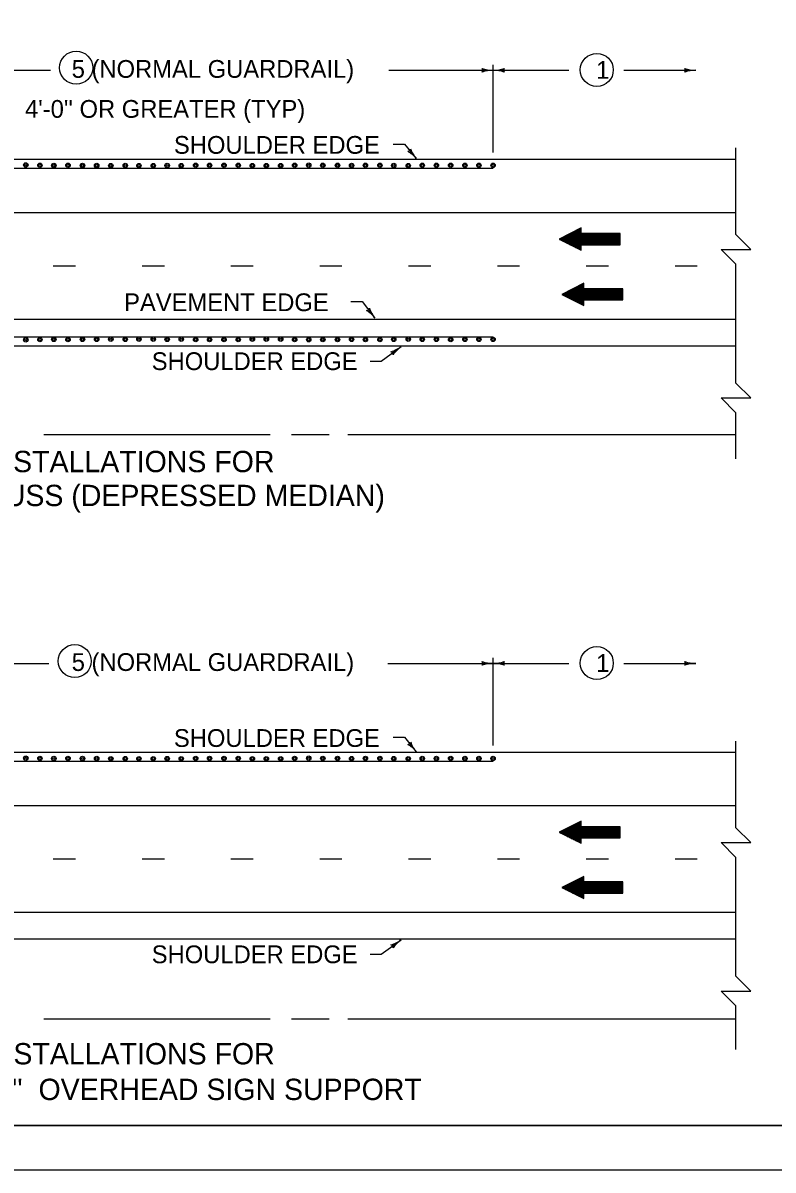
# Model space of a CAD drawing. Extents: x 1000 to 1036.3, y 1000 to 1022.
# Drawn here: x 1015.59 to 1024.04, y 1000 to 1012.91 of the extents above; entities that cross this region are included whole.
import ezdxf

# ---------------------------------------------------------------- set-up
doc = ezdxf.new("R2010")
doc.units = 0
for name, color, linetype in [('Level 1', 7, 'Continuous'), ('Level 10', 7, 'Continuous'), ('Level 11', 7, 'Continuous')]:
    doc.layers.add(name, color=color, linetype=linetype)

msp = doc.modelspace()

# ---------------------------------------------------------------- linework, layer by layer
at = {"layer": 'Level 1'}
for p, q in [((1014.639, 1012.377), (1015.904, 1012.377)), ((1019.716, 1012.377), (1020.889, 1012.377)), ((1020.889, 1011.453), (1020.889, 1012.438)), ((1020.889, 1012.377), (1021.742, 1012.377)), ((1022.361, 1012.377), (1023.171, 1012.377)), ((1019.764, 1011.545), (1019.889, 1011.545)), ((1019.889, 1011.545), (1020.024, 1011.383)), ((1007.516, 1011.377), (1023.622, 1011.377)), ((1013.025, 1011.277), (1020.889, 1011.277)), ((1007.516, 1010.777), (1023.622, 1010.777)), ((1015.937, 1010.177), (1016.187, 1010.177)), ((1016.937, 1010.177), (1017.187, 1010.177)), ((1017.937, 1010.177), (1018.187, 1010.177)), ((1018.937, 1010.177), (1019.187, 1010.177)), ((1019.937, 1010.177), (1020.187, 1010.177)), ((1020.937, 1010.177), (1021.187, 1010.177)), ((1021.937, 1010.177), (1022.187, 1010.177)), ((1022.937, 1010.177), (1023.187, 1010.177)), ((1019.288, 1009.773), (1019.413, 1009.773)), ((1019.413, 1009.773), (1019.557, 1009.588)), ((1007.516, 1009.577), (1023.622, 1009.577)), ((1007.516, 1009.277), (1023.622, 1009.277)), ((1013.025, 1009.377), (1020.889, 1009.377)), ((1019.63, 1009.102), (1019.852, 1009.267)), ((1019.505, 1009.102), (1019.63, 1009.102)), ((1015.831, 1008.277), (1018.377, 1008.277)), ((1018.62, 1008.277), (1019.042, 1008.277)), ((1019.253, 1008.277), (1023.622, 1008.277)), ((1014.639, 1005.702), (1015.886, 1005.702)), ((1019.704, 1005.702), (1020.889, 1005.702)), ((1020.889, 1004.778), (1020.889, 1005.763)), ((1020.889, 1005.702), (1021.742, 1005.702)), ((1022.361, 1005.702), (1023.171, 1005.702)), ((1019.764, 1004.87), (1019.889, 1004.87)), ((1019.889, 1004.87), (1020.024, 1004.708)), ((1007.516, 1004.702), (1023.622, 1004.702)), ((1013.025, 1004.602), (1020.889, 1004.602)), ((1007.516, 1004.102), (1023.622, 1004.102)), ((1015.937, 1003.502), (1016.187, 1003.502)), ((1016.937, 1003.502), (1017.187, 1003.502)), ((1017.937, 1003.502), (1018.187, 1003.502)), ((1018.937, 1003.502), (1019.187, 1003.502)), ((1019.937, 1003.502), (1020.187, 1003.502)), ((1020.937, 1003.502), (1021.187, 1003.502)), ((1021.937, 1003.502), (1022.187, 1003.502)), ((1022.937, 1003.502), (1023.187, 1003.502)), ((1007.516, 1002.902), (1023.622, 1002.902)), ((1007.516, 1002.602), (1023.622, 1002.602)), ((1019.63, 1002.428), (1019.852, 1002.592)), ((1019.505, 1002.428), (1019.63, 1002.428)), ((1015.831, 1001.702), (1018.377, 1001.702)), ((1018.62, 1001.702), (1019.042, 1001.702)), ((1019.253, 1001.702), (1023.622, 1001.702))]:
    msp.add_line(p, q, dxfattribs=at)
for points in [[(1023.622, 1009.277), (1023.622, 1010.194), (1023.455, 1010.36), (1023.789, 1010.36), (1023.622, 1010.527), (1023.622, 1011.503)], [(1021.813, 1010.567), (1021.881, 1010.567)], [(1021.825, 1010.574), (1021.881, 1010.574)], [(1021.838, 1010.58), (1021.881, 1010.58)], [(1021.85, 1010.586), (1021.881, 1010.586)], [(1021.863, 1010.592), (1021.881, 1010.592)], [(1021.875, 1010.599), (1021.881, 1010.599)], [(1021.636, 1010.474), (1022.319, 1010.474)], [(1021.639, 1010.48), (1022.319, 1010.48)], [(1021.649, 1010.467), (1022.319, 1010.467)], [(1021.649, 1010.467), (1022.319, 1010.467)], [(1021.651, 1010.486), (1022.319, 1010.486)], [(1021.661, 1010.461), (1022.319, 1010.461)], [(1021.663, 1010.492), (1022.319, 1010.492)], [(1021.674, 1010.455), (1022.319, 1010.455)], [(1021.676, 1010.499), (1022.319, 1010.499)], [(1021.687, 1010.449), (1022.319, 1010.449)], [(1021.688, 1010.505), (1022.319, 1010.505)], [(1021.699, 1010.442), (1022.319, 1010.442)], [(1021.701, 1010.511), (1022.319, 1010.511)], [(1021.713, 1010.517), (1022.319, 1010.517)], [(1021.726, 1010.524), (1022.319, 1010.524)], [(1021.738, 1010.53), (1022.319, 1010.53)], [(1021.751, 1010.536), (1022.319, 1010.536)], [(1021.763, 1010.542), (1021.881, 1010.542)], [(1021.776, 1010.549), (1021.881, 1010.549)], [(1021.776, 1010.549), (1021.881, 1010.549)], [(1021.788, 1010.555), (1021.881, 1010.555)], [(1021.8, 1010.561), (1021.881, 1010.561)], [(1021.712, 1010.436), (1022.319, 1010.436)], [(1021.724, 1010.43), (1022.319, 1010.43)], [(1021.737, 1010.424), (1022.319, 1010.424)], [(1021.749, 1010.417), (1022.319, 1010.417)], [(1021.756, 1010.414), (1022.319, 1010.414)], [(1021.768, 1010.408), (1021.881, 1010.408)], [(1021.781, 1010.402), (1021.881, 1010.402)], [(1021.793, 1010.396), (1021.881, 1010.396)], [(1021.806, 1010.389), (1021.881, 1010.389)], [(1021.818, 1010.383), (1021.881, 1010.383)], [(1021.831, 1010.377), (1021.881, 1010.377)], [(1021.843, 1010.371), (1021.881, 1010.371)], [(1021.856, 1010.364), (1021.881, 1010.364)], [(1021.868, 1010.358), (1021.881, 1010.358)], [(1021.881, 1010.352), (1021.881, 1010.352)], [(1021.805, 1009.927), (1021.911, 1009.927)], [(1021.805, 1009.927), (1021.911, 1009.927)], [(1021.818, 1009.933), (1021.911, 1009.933)], [(1021.83, 1009.94), (1021.911, 1009.94)], [(1021.843, 1009.946), (1021.911, 1009.946)], [(1021.855, 1009.952), (1021.911, 1009.952)], [(1021.868, 1009.958), (1021.911, 1009.958)], [(1021.88, 1009.965), (1021.911, 1009.965)], [(1021.893, 1009.971), (1021.911, 1009.971)], [(1021.905, 1009.977), (1021.911, 1009.977)], [(1021.666, 1009.852), (1022.349, 1009.852)], [(1021.668, 1009.858), (1022.349, 1009.858)], [(1021.679, 1009.846), (1022.349, 1009.846)], [(1021.679, 1009.846), (1022.349, 1009.846)], [(1021.681, 1009.865), (1022.349, 1009.865)], [(1021.691, 1009.84), (1022.349, 1009.84)], [(1021.693, 1009.871), (1022.349, 1009.871)], [(1021.704, 1009.833), (1022.349, 1009.833)], [(1021.706, 1009.877), (1022.349, 1009.877)], [(1021.716, 1009.827), (1022.349, 1009.827)], [(1021.718, 1009.883), (1022.349, 1009.883)], [(1021.729, 1009.821), (1022.349, 1009.821)], [(1021.731, 1009.89), (1022.349, 1009.89)], [(1021.742, 1009.815), (1022.349, 1009.815)], [(1021.743, 1009.896), (1022.349, 1009.896)], [(1021.754, 1009.808), (1022.349, 1009.808)], [(1021.756, 1009.902), (1022.349, 1009.902)], [(1021.767, 1009.802), (1022.349, 1009.802)], [(1021.768, 1009.908), (1022.349, 1009.908)], [(1021.779, 1009.796), (1022.349, 1009.796)], [(1021.781, 1009.915), (1022.349, 1009.915)], [(1021.785, 1009.793), (1022.349, 1009.793)], [(1021.793, 1009.921), (1021.911, 1009.921)], [(1021.798, 1009.787), (1021.911, 1009.787)], [(1021.811, 1009.78), (1021.911, 1009.78)], [(1021.823, 1009.774), (1021.911, 1009.774)], [(1021.836, 1009.768), (1021.911, 1009.768)], [(1021.848, 1009.762), (1021.911, 1009.762)], [(1021.861, 1009.755), (1021.911, 1009.755)], [(1021.873, 1009.749), (1021.911, 1009.749)], [(1021.886, 1009.743), (1021.911, 1009.743)], [(1021.898, 1009.737), (1021.911, 1009.737)], [(1021.911, 1009.73), (1021.911, 1009.73)], [(1023.622, 1008.004), (1023.622, 1008.523), (1023.455, 1008.689), (1023.789, 1008.689), (1023.622, 1008.856), (1023.622, 1009.277)], [(1023.622, 1002.602), (1023.622, 1003.519), (1023.455, 1003.686), (1023.789, 1003.686), (1023.622, 1003.852), (1023.622, 1004.828)], [(1021.738, 1003.855), (1022.319, 1003.855)], [(1021.751, 1003.861), (1022.319, 1003.861)], [(1021.763, 1003.868), (1021.881, 1003.868)], [(1021.776, 1003.874), (1021.881, 1003.874)], [(1021.776, 1003.874), (1021.881, 1003.874)], [(1021.788, 1003.88), (1021.881, 1003.88)], [(1021.8, 1003.886), (1021.881, 1003.886)], [(1021.813, 1003.893), (1021.881, 1003.893)], [(1021.825, 1003.899), (1021.881, 1003.899)], [(1021.838, 1003.905), (1021.881, 1003.905)], [(1021.85, 1003.911), (1021.881, 1003.911)], [(1021.863, 1003.918), (1021.881, 1003.918)], [(1021.875, 1003.924), (1021.881, 1003.924)], [(1021.636, 1003.799), (1022.319, 1003.799)], [(1021.639, 1003.805), (1022.319, 1003.805)], [(1021.649, 1003.793), (1022.319, 1003.793)], [(1021.649, 1003.793), (1022.319, 1003.793)], [(1021.651, 1003.811), (1022.319, 1003.811)], [(1021.661, 1003.786), (1022.319, 1003.786)], [(1021.663, 1003.818), (1022.319, 1003.818)], [(1021.674, 1003.78), (1022.319, 1003.78)], [(1021.676, 1003.824), (1022.319, 1003.824)], [(1021.687, 1003.774), (1022.319, 1003.774)], [(1021.688, 1003.83), (1022.319, 1003.83)], [(1021.699, 1003.768), (1022.319, 1003.768)], [(1021.701, 1003.836), (1022.319, 1003.836)], [(1021.712, 1003.761), (1022.319, 1003.761)], [(1021.713, 1003.843), (1022.319, 1003.843)], [(1021.724, 1003.755), (1022.319, 1003.755)], [(1021.726, 1003.849), (1022.319, 1003.849)], [(1021.737, 1003.749), (1022.319, 1003.749)], [(1021.749, 1003.743), (1022.319, 1003.743)], [(1021.756, 1003.74), (1022.319, 1003.74)], [(1021.768, 1003.733), (1021.881, 1003.733)], [(1021.781, 1003.727), (1021.881, 1003.727)], [(1021.793, 1003.721), (1021.881, 1003.721)], [(1021.806, 1003.715), (1021.881, 1003.715)], [(1021.818, 1003.708), (1021.881, 1003.708)], [(1021.831, 1003.702), (1021.881, 1003.702)], [(1021.843, 1003.696), (1021.881, 1003.696)], [(1021.856, 1003.69), (1021.881, 1003.69)], [(1021.868, 1003.683), (1021.881, 1003.683)], [(1021.881, 1003.677), (1021.881, 1003.677)], [(1021.731, 1003.215), (1022.349, 1003.215)], [(1021.743, 1003.221), (1022.349, 1003.221)], [(1021.756, 1003.227), (1022.349, 1003.227)], [(1021.768, 1003.234), (1022.349, 1003.234)], [(1021.781, 1003.24), (1022.349, 1003.24)], [(1021.793, 1003.246), (1021.911, 1003.246)], [(1021.805, 1003.252), (1021.911, 1003.252)], [(1021.805, 1003.252), (1021.911, 1003.252)], [(1021.818, 1003.259), (1021.911, 1003.259)], [(1021.83, 1003.265), (1021.911, 1003.265)], [(1021.843, 1003.271), (1021.911, 1003.271)], [(1021.855, 1003.277), (1021.911, 1003.277)], [(1021.868, 1003.284), (1021.911, 1003.284)], [(1021.88, 1003.29), (1021.911, 1003.29)], [(1021.893, 1003.296), (1021.911, 1003.296)], [(1021.905, 1003.302), (1021.911, 1003.302)], [(1021.666, 1003.177), (1022.349, 1003.177)], [(1021.668, 1003.184), (1022.349, 1003.184)], [(1021.679, 1003.171), (1022.349, 1003.171)], [(1021.679, 1003.171), (1022.349, 1003.171)], [(1021.681, 1003.19), (1022.349, 1003.19)], [(1021.691, 1003.165), (1022.349, 1003.165)], [(1021.693, 1003.196), (1022.349, 1003.196)], [(1021.704, 1003.159), (1022.349, 1003.159)], [(1021.706, 1003.202), (1022.349, 1003.202)], [(1021.716, 1003.152), (1022.349, 1003.152)], [(1021.718, 1003.209), (1022.349, 1003.209)], [(1021.729, 1003.146), (1022.349, 1003.146)], [(1021.742, 1003.14), (1022.349, 1003.14)], [(1021.754, 1003.134), (1022.349, 1003.134)], [(1021.767, 1003.127), (1022.349, 1003.127)], [(1021.779, 1003.121), (1022.349, 1003.121)], [(1021.785, 1003.118), (1022.349, 1003.118)], [(1021.798, 1003.112), (1021.911, 1003.112)], [(1021.811, 1003.106), (1021.911, 1003.106)], [(1021.823, 1003.099), (1021.911, 1003.099)], [(1021.836, 1003.093), (1021.911, 1003.093)], [(1021.848, 1003.087), (1021.911, 1003.087)], [(1021.861, 1003.081), (1021.911, 1003.081)], [(1021.873, 1003.074), (1021.911, 1003.074)], [(1021.886, 1003.068), (1021.911, 1003.068)], [(1021.898, 1003.062), (1021.911, 1003.062)], [(1021.911, 1003.056), (1021.911, 1003.056)], [(1023.622, 1001.356), (1023.622, 1001.848), (1023.455, 1002.014), (1023.789, 1002.014), (1023.622, 1002.181), (1023.622, 1002.602)]]:
    msp.add_lwpolyline(points, dxfattribs=at)
for points in [[(1021.631, 1010.476), (1021.881, 1010.352), (1021.881, 1010.414), (1022.319, 1010.414), (1022.319, 1010.539), (1021.881, 1010.539), (1021.881, 1010.602)], [(1021.661, 1009.855), (1021.911, 1009.73), (1021.911, 1009.793), (1022.349, 1009.793), (1022.349, 1009.918), (1021.911, 1009.918), (1021.911, 1009.98)], [(1021.631, 1003.801), (1021.881, 1003.677), (1021.881, 1003.739), (1022.319, 1003.739), (1022.319, 1003.864), (1021.881, 1003.864), (1021.881, 1003.927)], [(1021.661, 1003.18), (1021.911, 1003.055), (1021.911, 1003.118), (1022.349, 1003.118), (1022.349, 1003.243), (1021.911, 1003.243), (1021.911, 1003.305)]]:
    msp.add_lwpolyline(points, close=True, dxfattribs=at)
for centre, radius in [((1016.194, 1012.406), 0.186), ((1022.056, 1012.381), 0.186), ((1015.627, 1011.311), 0.025), ((1015.627, 1011.311), 0.0125), ((1015.786, 1011.308), 0.025), ((1015.786, 1011.308), 0.0125), ((1015.943, 1011.306), 0.025), ((1015.943, 1011.306), 0.0125), ((1016.102, 1011.308), 0.025), ((1016.102, 1011.308), 0.0125), ((1016.265, 1011.306), 0.025), ((1016.265, 1011.306), 0.0125), ((1016.425, 1011.306), 0.025), ((1016.425, 1011.306), 0.0125), ((1016.584, 1011.304), 0.025), ((1016.584, 1011.304), 0.0125), ((1016.747, 1011.305), 0.025), ((1016.747, 1011.305), 0.0125), ((1016.901, 1011.304), 0.025), ((1016.901, 1011.304), 0.0125), ((1017.062, 1011.304), 0.025), ((1017.062, 1011.304), 0.0125), ((1017.219, 1011.305), 0.025), ((1017.219, 1011.305), 0.0125), ((1017.377, 1011.304), 0.025), ((1017.377, 1011.304), 0.0125), ((1017.54, 1011.308), 0.025), ((1017.54, 1011.308), 0.0125), ((1017.696, 1011.308), 0.025), ((1017.696, 1011.308), 0.0125), ((1017.859, 1011.308), 0.025), ((1017.859, 1011.308), 0.0125), ((1018.019, 1011.308), 0.025), ((1018.019, 1011.308), 0.0125), ((1018.178, 1011.304), 0.025), ((1018.178, 1011.304), 0.0125), ((1018.335, 1011.304), 0.025), ((1018.335, 1011.304), 0.0125), ((1018.497, 1011.304), 0.025), ((1018.497, 1011.304), 0.0125), ((1018.654, 1011.308), 0.025), ((1018.654, 1011.308), 0.0125), ((1018.813, 1011.309), 0.025), ((1018.813, 1011.309), 0.0125), ((1018.971, 1011.308), 0.025), ((1018.971, 1011.308), 0.0125), ((1019.137, 1011.308), 0.025), ((1019.137, 1011.308), 0.0125), ((1019.295, 1011.305), 0.025), ((1019.295, 1011.305), 0.0125), ((1019.451, 1011.308), 0.025), ((1019.451, 1011.308), 0.0125), ((1019.614, 1011.308), 0.025), ((1019.614, 1011.308), 0.0125), ((1019.77, 1011.305), 0.025), ((1019.77, 1011.305), 0.0125), ((1019.933, 1011.304), 0.025), ((1019.933, 1011.304), 0.0125), ((1020.091, 1011.307), 0.025), ((1020.091, 1011.307), 0.0125), ((1020.25, 1011.307), 0.025), ((1020.25, 1011.307), 0.0125), ((1020.411, 1011.308), 0.025), ((1020.411, 1011.308), 0.0125), ((1020.571, 1011.307), 0.025), ((1020.571, 1011.307), 0.0125), ((1020.729, 1011.307), 0.025), ((1020.729, 1011.307), 0.0125), ((1020.888, 1011.307), 0.025), ((1020.888, 1011.307), 0.0125), ((1015.627, 1009.343), 0.025), ((1015.627, 1009.343), 0.0125), ((1015.786, 1009.346), 0.025), ((1015.786, 1009.346), 0.0125), ((1015.943, 1009.348), 0.025), ((1015.943, 1009.348), 0.0125), ((1016.102, 1009.346), 0.025), ((1016.102, 1009.346), 0.0125), ((1016.265, 1009.348), 0.025), ((1016.265, 1009.348), 0.0125), ((1016.425, 1009.348), 0.025), ((1016.425, 1009.348), 0.0125), ((1016.584, 1009.351), 0.025), ((1016.584, 1009.351), 0.0125), ((1016.747, 1009.349), 0.025), ((1016.747, 1009.349), 0.0125), ((1016.901, 1009.351), 0.025), ((1016.901, 1009.351), 0.0125), ((1017.062, 1009.351), 0.025), ((1017.062, 1009.351), 0.0125), ((1017.219, 1009.349), 0.025), ((1017.219, 1009.349), 0.0125), ((1017.377, 1009.351), 0.025), ((1017.377, 1009.351), 0.0125), ((1017.54, 1009.346), 0.025), ((1017.54, 1009.346), 0.0125), ((1017.696, 1009.346), 0.025), ((1017.696, 1009.346), 0.0125), ((1017.859, 1009.346), 0.025), ((1017.859, 1009.346), 0.0125), ((1018.019, 1009.346), 0.025), ((1018.019, 1009.346), 0.0125), ((1018.178, 1009.351), 0.025), ((1018.178, 1009.351), 0.0125), ((1018.335, 1009.351), 0.025), ((1018.335, 1009.351), 0.0125), ((1018.497, 1009.351), 0.025), ((1018.497, 1009.351), 0.0125), ((1018.654, 1009.346), 0.025), ((1018.654, 1009.346), 0.0125), ((1018.813, 1009.345), 0.025), ((1018.813, 1009.345), 0.0125), ((1018.971, 1009.346), 0.025), ((1018.971, 1009.346), 0.0125), ((1019.137, 1009.346), 0.025), ((1019.137, 1009.346), 0.0125), ((1019.295, 1009.349), 0.025), ((1019.295, 1009.349), 0.0125), ((1019.451, 1009.346), 0.025), ((1019.451, 1009.346), 0.0125), ((1019.614, 1009.346), 0.025), ((1019.614, 1009.346), 0.0125), ((1019.77, 1009.349), 0.025), ((1019.77, 1009.349), 0.0125), ((1019.933, 1009.351), 0.025), ((1019.933, 1009.351), 0.0125), ((1020.091, 1009.348), 0.025), ((1020.091, 1009.348), 0.0125), ((1020.25, 1009.348), 0.025), ((1020.25, 1009.348), 0.0125), ((1020.411, 1009.346), 0.025), ((1020.411, 1009.346), 0.0125), ((1020.571, 1009.348), 0.025), ((1020.571, 1009.348), 0.0125), ((1020.729, 1009.348), 0.025), ((1020.729, 1009.348), 0.0125), ((1020.888, 1009.348), 0.025), ((1020.888, 1009.348), 0.0125), ((1016.178, 1005.728), 0.186), ((1022.056, 1005.706), 0.186), ((1015.627, 1004.636), 0.025), ((1015.627, 1004.636), 0.0125), ((1015.786, 1004.633), 0.025), ((1015.786, 1004.633), 0.0125), ((1015.943, 1004.632), 0.025), ((1015.943, 1004.632), 0.0125), ((1016.102, 1004.633), 0.025), ((1016.102, 1004.633), 0.0125), ((1016.265, 1004.632), 0.025), ((1016.265, 1004.632), 0.0125), ((1016.425, 1004.632), 0.025), ((1016.425, 1004.632), 0.0125), ((1016.584, 1004.629), 0.025), ((1016.584, 1004.629), 0.0125), ((1016.747, 1004.63), 0.025), ((1016.747, 1004.63), 0.0125), ((1016.901, 1004.629), 0.025), ((1016.901, 1004.629), 0.0125), ((1017.062, 1004.629), 0.025), ((1017.062, 1004.629), 0.0125), ((1017.219, 1004.63), 0.025), ((1017.219, 1004.63), 0.0125), ((1017.377, 1004.629), 0.025), ((1017.377, 1004.629), 0.0125), ((1017.54, 1004.633), 0.025), ((1017.54, 1004.633), 0.0125), ((1017.696, 1004.633), 0.025), ((1017.696, 1004.633), 0.0125), ((1017.859, 1004.633), 0.025), ((1017.859, 1004.633), 0.0125), ((1018.019, 1004.633), 0.025), ((1018.019, 1004.633), 0.0125), ((1018.178, 1004.629), 0.025), ((1018.178, 1004.629), 0.0125), ((1018.335, 1004.629), 0.025), ((1018.335, 1004.629), 0.0125), ((1018.497, 1004.629), 0.025), ((1018.497, 1004.629), 0.0125), ((1018.654, 1004.633), 0.025), ((1018.654, 1004.633), 0.0125), ((1018.813, 1004.635), 0.025), ((1018.813, 1004.635), 0.0125), ((1018.971, 1004.633), 0.025), ((1018.971, 1004.633), 0.0125), ((1019.137, 1004.633), 0.025), ((1019.137, 1004.633), 0.0125), ((1019.295, 1004.63), 0.025), ((1019.295, 1004.63), 0.0125), ((1019.451, 1004.633), 0.025), ((1019.451, 1004.633), 0.0125), ((1019.614, 1004.633), 0.025), ((1019.614, 1004.633), 0.0125), ((1019.77, 1004.63), 0.025), ((1019.77, 1004.63), 0.0125), ((1019.933, 1004.629), 0.025), ((1019.933, 1004.629), 0.0125), ((1020.091, 1004.632), 0.025), ((1020.091, 1004.632), 0.0125), ((1020.25, 1004.632), 0.025), ((1020.25, 1004.632), 0.0125), ((1020.411, 1004.633), 0.025), ((1020.411, 1004.633), 0.0125), ((1020.571, 1004.632), 0.025), ((1020.571, 1004.632), 0.0125), ((1020.729, 1004.632), 0.025), ((1020.729, 1004.632), 0.0125), ((1020.888, 1004.632), 0.025), ((1020.888, 1004.632), 0.0125)]:
    msp.add_circle(centre, radius, dxfattribs=at)
for centre, radius, start, end in [((1020.741, 1012.377), 0.0313, 318.7746, 40.8913), ((1020.889, 1012.768), 0.391, 251.3472, 269.9939), ((1020.889, 1011.986), 0.391, 90, 108.6688), ((1020.889, 1012.768), 0.391, 270, 288.6688), ((1020.889, 1011.986), 0.391, 89.9878, 90), ((1020.889, 1011.986), 0.391, 71.3472, 89.9939), ((1020.889, 1012.768), 0.391, 269.9878, 270), ((1021.038, 1012.377), 0.0313, 138.7746, 220.8913), ((1023.022, 1012.377), 0.0313, 318.7746, 40.8913), ((1023.171, 1011.986), 0.391, 90, 108.6688), ((1023.171, 1012.768), 0.391, 251.3472, 269.9939), ((1023.171, 1011.986), 0.391, 89.9878, 90), ((1019.928, 1011.497), 0.0313, 268.679, 350.7957), ((1020.323, 1011.634), 0.391, 201.2516, 219.8983), ((1019.724, 1011.132), 0.391, 39.9044, 58.5732), ((1019.724, 1011.132), 0.391, 39.8922, 39.9044), ((1019.465, 1009.705), 0.0313, 266.6174, 348.7341), ((1019.248, 1009.348), 0.391, 37.8428, 56.5116), ((1019.865, 1009.828), 0.391, 199.19, 217.8367), ((1019.248, 1009.348), 0.391, 37.8306, 37.8429), ((1019.619, 1009.581), 0.391, 287.909, 306.5557), ((1019.732, 1009.178), 0.0313, 355.3364, 77.4531), ((1020.084, 1008.953), 0.391, 126.5618, 145.2306), ((1020.084, 1008.953), 0.391, 126.5496, 126.5618), ((1020.741, 1005.702), 0.0313, 318.7746, 40.8913), ((1020.889, 1006.093), 0.391, 251.3472, 269.9939), ((1020.889, 1005.311), 0.391, 90, 108.6688), ((1020.889, 1006.093), 0.391, 270, 288.6688), ((1020.889, 1005.311), 0.391, 89.9878, 90), ((1020.889, 1005.311), 0.391, 71.3472, 89.9939), ((1020.889, 1006.093), 0.391, 269.9878, 270), ((1021.038, 1005.702), 0.0313, 138.7746, 220.8913), ((1023.022, 1005.702), 0.0313, 318.7746, 40.8913), ((1023.171, 1005.311), 0.391, 90, 108.6688), ((1023.171, 1006.093), 0.391, 251.3472, 269.9939), ((1023.171, 1005.311), 0.391, 89.9878, 90), ((1019.928, 1004.822), 0.0313, 268.679, 350.7957), ((1019.724, 1004.458), 0.391, 39.9044, 58.5732), ((1020.323, 1004.959), 0.391, 201.2516, 219.8983), ((1019.724, 1004.458), 0.391, 39.8922, 39.9044), ((1019.619, 1002.906), 0.391, 287.909, 306.5557), ((1020.084, 1002.278), 0.391, 126.5618, 145.2306), ((1020.084, 1002.278), 0.391, 126.5496, 126.5618), ((1019.732, 1002.503), 0.0313, 355.3364, 77.4531)]:
    msp.add_arc(centre, radius, start, end, dxfattribs=at)
at = {"layer": 'Level 10'}
for p, q in [((1035.5, 1000.5), (1007, 1000.5)), ((1036, 1000), (1000, 1000))]:
    msp.add_line(p, q, dxfattribs=at)
at = {"layer": 'Level 11'}
msp.add_lwpolyline([(1007, 1000.5), (1035.5, 1000.5), (1035.5, 1021.5), (1007, 1021.5)], close=True, dxfattribs=at)

# ---------------------------------------------------------------- texts
at = {"layer": 'Level 1'}
for s, height, p in [('5 (NORMAL GUARDRAIL)', 0.2, (1016.144, 1012.292)), ('1', 0.2, (1022.049, 1012.281)), ("4'-0'' OR GREATER (TYP)", 0.2, (1015.618, 1011.842)), ('SHOULDER EDGE', 0.2, (1017.295, 1011.437)), ('PAVEMENT EDGE', 0.2, (1016.734, 1009.666)), ('SHOULDER EDGE', 0.2, (1017.045, 1009.003)), ('TYPICAL GUARDRAIL INSTALLATIONS FOR', 0.24, (1011.775, 1007.854)), ('OVERHEAD SIGN SUPPORT - TRUSS (DEPRESSED MEDIAN)', 0.24, (1010.362, 1007.472)), ('5 (NORMAL GUARDRAIL)', 0.2, (1016.144, 1005.617)), ('1', 0.2, (1022.049, 1005.606)), ('SHOULDER EDGE', 0.2, (1017.295, 1004.762)), ('SHOULDER EDGE', 0.2, (1017.045, 1002.328)), ('TYPICAL GUARDRAIL INSTALLATIONS FOR', 0.24, (1011.778, 1001.189)), ("''A'' CANTILEVER SIGN SUPPORT OR ''B''  OVERHEAD SIGN SUPPORT", 0.24, (1009.395, 1000.788))]:
    msp.add_text(s, height=height, dxfattribs=at).set_placement(p)

doc.saveas('drawing.dxf')
